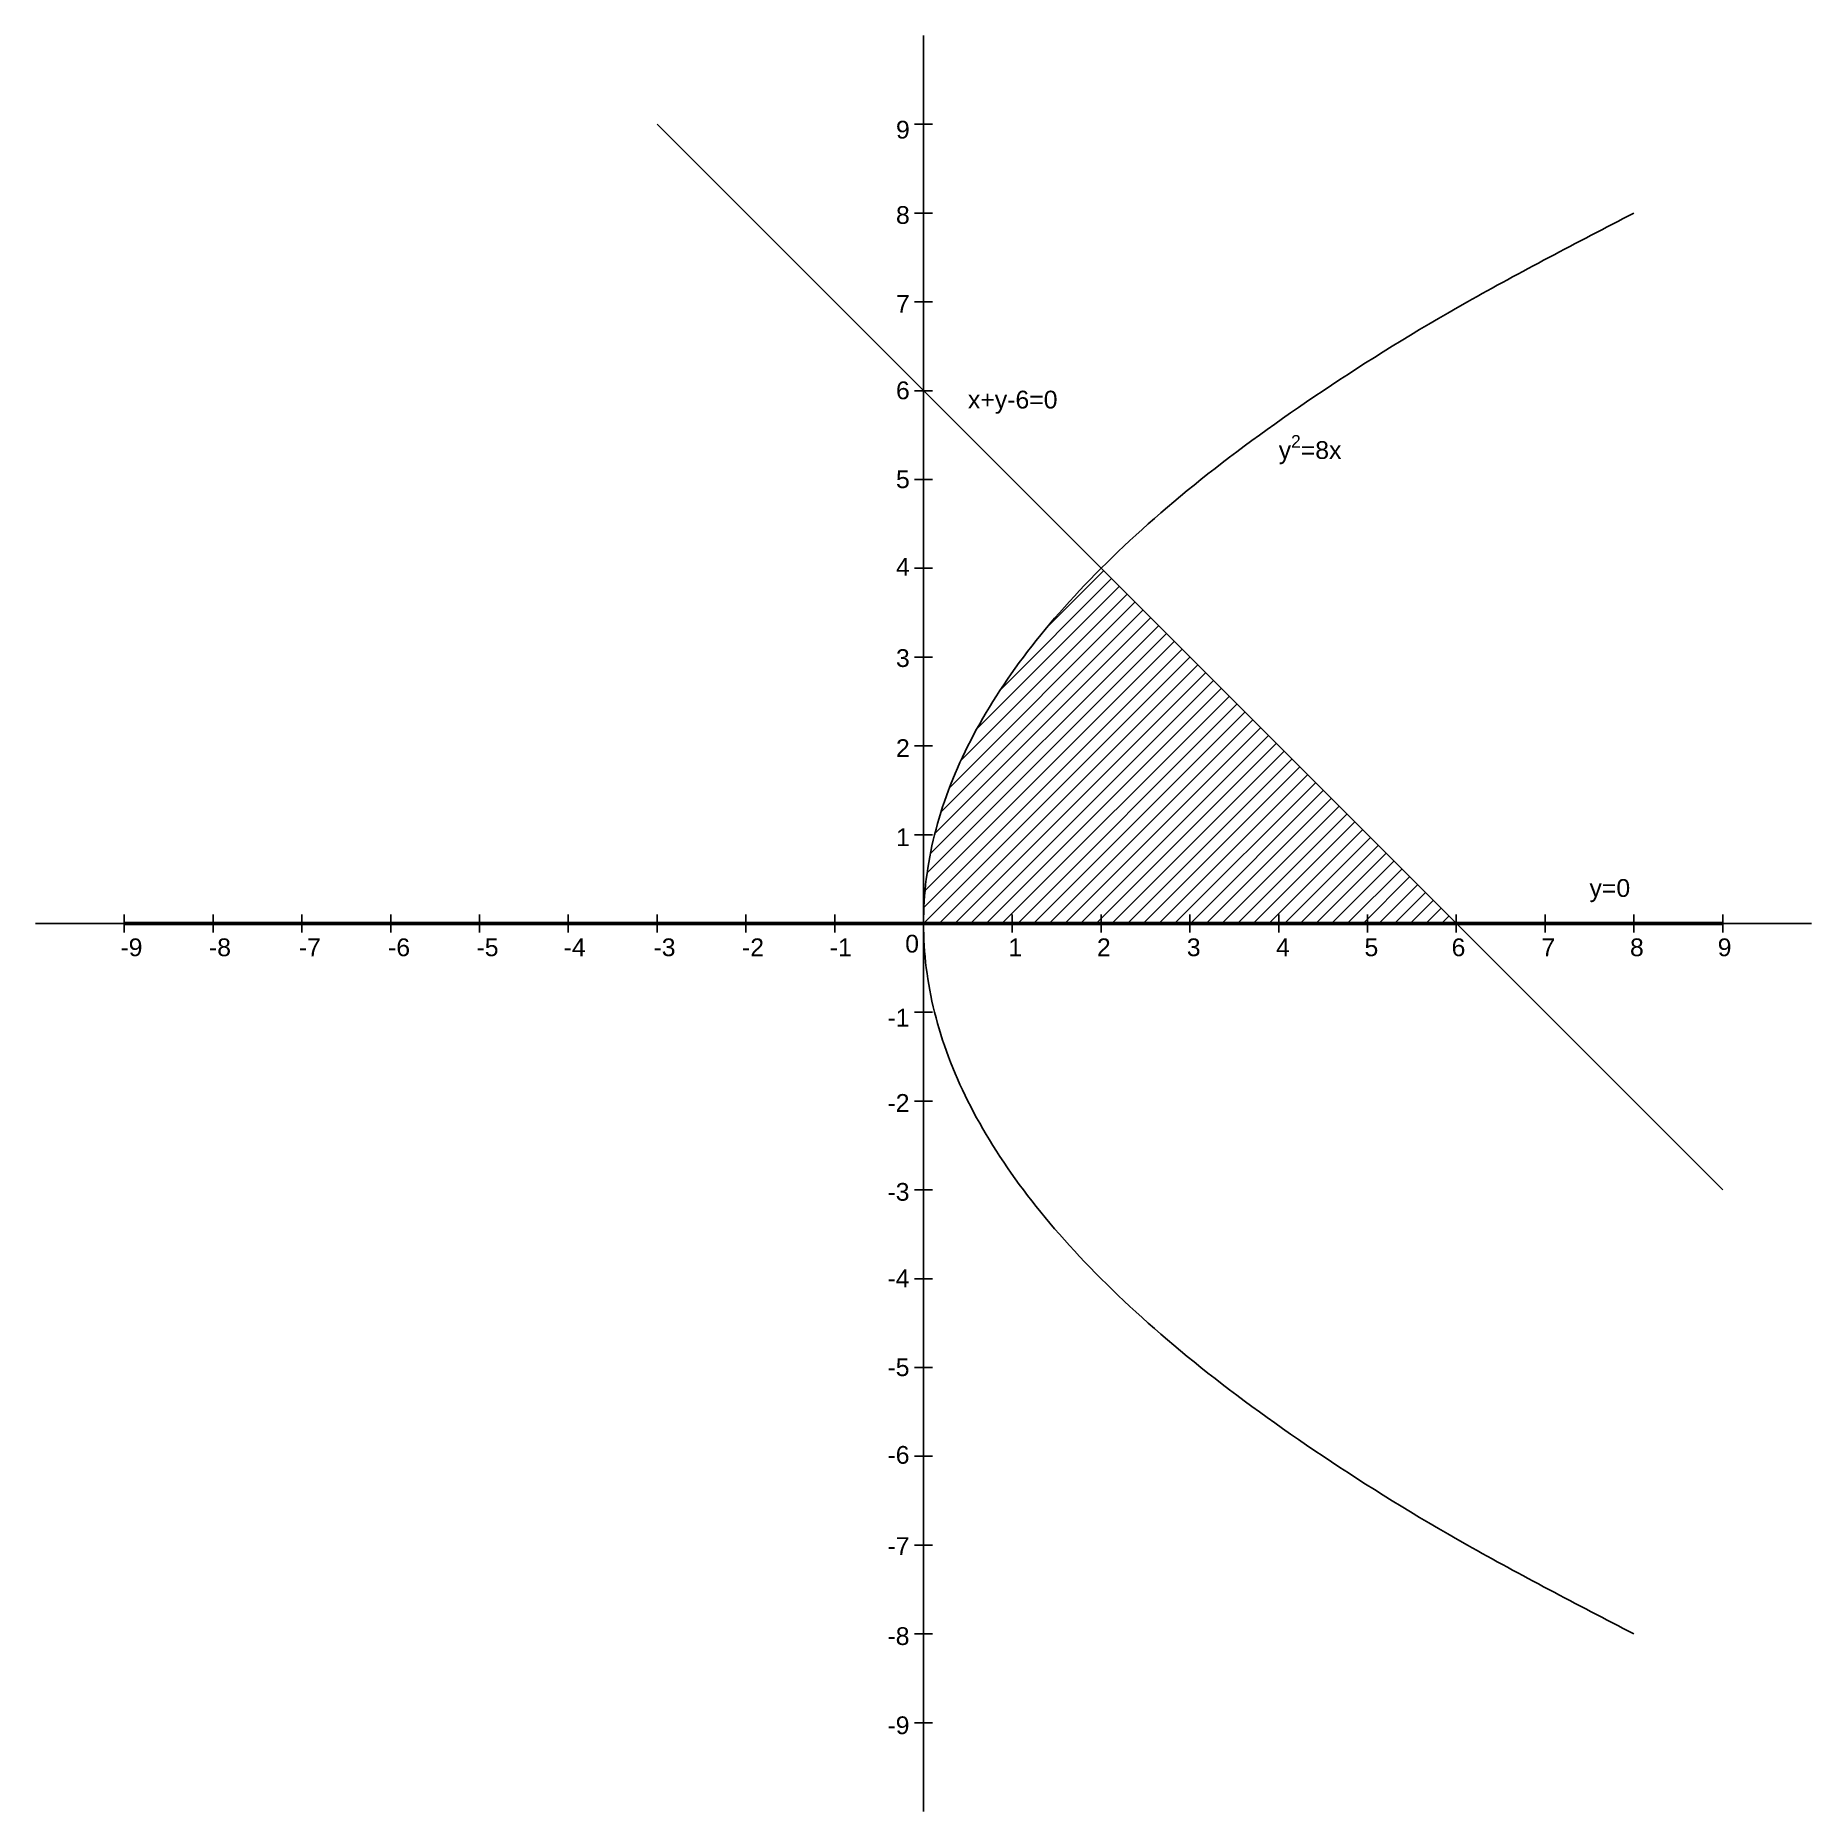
# Model space of a CAD drawing. Header units: inches. Extents: x -10 to 10, y -10 to 10.
import ezdxf

# ---------------------------------------------------------------- set-up
doc = ezdxf.new("R2010")
doc.units = ezdxf.units.IN
doc.header["$MEASUREMENT"] = 0
doc.styles.get("Standard").update_dxf_attribs({"font": 'arial.ttf'})

# ---------------------------------------------------------------- blocks, each defined once
blk = doc.blocks.new('*U9')
blk.add_line((1, -0.1), (1, 0.1))
blk = doc.blocks.new('*U10')
at = {"color": 0, "linetype": 'ByBlock', "lineweight": -2, "transparency": 16777216, "extrusion": (0, -1, -2.22045e-16)}
for p in [(0, 0), (1, 0), (2, 0), (3, 0), (4, 0), (5, 0), (6, 0), (7, 0), (8, 0)]:
    blk.add_blockref('*U9', p, dxfattribs=at)
blk = doc.blocks.new('*U11')
blk.add_line((1, -0.1), (1, 0.1))
blk = doc.blocks.new('*U12')
at = {"color": 0, "linetype": 'ByBlock', "lineweight": -2, "transparency": 16777216, "extrusion": (0, -1, -2.22045e-16)}
for p in [(0, 0), (1, 0), (2, 0), (3, 0), (4, 0), (5, 0), (6, 0), (7, 0), (8, 0)]:
    blk.add_blockref('*U11', p, dxfattribs=at)
blk = doc.blocks.new('*U13')
blk.add_line((1, -0.1), (1, 0.1))
blk = doc.blocks.new('*U14')
at = {"color": 0, "linetype": 'ByBlock', "lineweight": -2, "transparency": 16777216, "extrusion": (0, -1, -2.22045e-16)}
for p in [(0, 0), (1, 0), (2, 0), (3, 0), (4, 0), (5, 0), (6, 0), (7, 0), (8, 0)]:
    blk.add_blockref('*U13', p, dxfattribs=at)
blk = doc.blocks.new('*U15')
blk.add_line((1, -0.1), (1, 0.1))
blk = doc.blocks.new('*U16')
at = {"color": 0, "linetype": 'ByBlock', "lineweight": -2, "transparency": 16777216, "extrusion": (0, -1, -2.22045e-16)}
for p in [(-10, 0), (-9, 0), (-8, 0), (-7, 0), (-6, 0), (-5, 0), (-4, 0), (-3, 0), (-2, 0)]:
    blk.add_blockref('*U15', p, dxfattribs=at)

msp = doc.modelspace()

# ---------------------------------------------------------------- hatches: boundary and pattern name
h = msp.add_hatch()
h.set_pattern_fill('ANSI31', color=256)
edge = h.paths.add_edge_path()
edge.add_spline(control_points=[(2, 4), (0, 2), (0, 0)], knot_values=[0.25, 0.25, 0.25, 0.5, 0.5, 0.5], weights=[1, 1, 1], degree=2, periodic=0)
edge.add_line((0, 0), (6, 0))
edge.add_line((6, 0), (2, 4))

# ---------------------------------------------------------------- linework, layer by layer
for p, q in [((0, 0), (0, 10)), ((-3, 9), (9, -3)), ((-10, 0), (0, 0)), ((0, 0), (10, 0)), ((0, -10), (0, 0))]:
    msp.add_line(p, q)
at = {"lineweight": 53}
msp.add_line((-9, 0), (9, 0), dxfattribs=at)
for points in [[(8, 8), (-8, 0), (8, -8)], [(6.973, 0, -9.575), (5.661, 0, -7.317), (7.958, 0, -8.56)]]:
    msp.add_open_spline(points, degree=2)

# ---------------------------------------------------------------- block references
at = {"extrusion": (-1, 6.12323e-17, -2.22045e-16), "rotation": 180}
for name, p in [('*U12', (0, 0)), ('*U14', (10, 0))]:
    msp.add_blockref(name, p, dxfattribs=at)
at = {"extrusion": (0, 1, -2.22045e-16), "rotation": 180}
for name in ['*U16', '*U10']:
    msp.add_blockref(name, (0, 0), dxfattribs=at)

# ---------------------------------------------------------------- texts
at = {"char_height": 0.2, "attachment_point": 1}
for s, width, insert in [('9', 0.2, (-0.31, 9.04)), ('8', 0.2, (-0.31, 8.079)), ('7', 0.2, (-0.31, 7.078)), ('6', 0.2, (-0.31, 6.104)), ('\\A1;x+y-6=0', 0.5, (0.5, 6)), ('\\A1;y{\\H0.7x;\\S2^ ;}=8x', 0.5, (4, 5.5)), ('5', 0.2, (-0.31, 5.103)), ('4', 0.2, (-0.31, 4.116)), ('3', 0.2, (-0.31, 3.089)), ('2', 0.2, (-0.31, 2.075)), ('1', 0.2, (-0.31, 1.071)), ('\\A1;y=0', 0.5, (7.5, 0.5)), ('-9', 0.2, (-9.044, -0.168)), ('-8', 0.2, (-8.047, -0.168)), ('-7', 0.2, (-7.035, -0.168)), ('-6', 0.2, (-6.03, -0.168)), ('-5', 0.2, (-5.034, -0.168)), ('-4', 0.2, (-4.053, -0.168)), ('-3', 0.2, (-3.041, -0.168)), ('-2', 0.2, (-2.044, -0.168)), ('-1', 0.2, (-1.056, -0.168)), ('0', 0.36064, (-0.206, -0.127)), ('1', 0.2, (0.956, -0.168)), ('2', 0.2, (1.953, -0.168)), ('3', 0.2, (2.965, -0.168)), ('4', 0.2, (3.97, -0.168)), ('5', 0.2, (4.966, -0.168)), ('6', 0.2, (5.947, -0.168)), ('7', 0.2, (6.959, -0.168)), ('8', 0.2, (7.956, -0.168)), ('9', 0.2, (8.944, -0.168)), ('-1', 0.2, (-0.406, -0.96)), ('-2', 0.2, (-0.406, -1.921)), ('-3', 0.2, (-0.406, -2.922)), ('-4', 0.2, (-0.406, -3.896)), ('-5', 0.2, (-0.406, -4.897)), ('-6', 0.2, (-0.406, -5.884)), ('-7', 0.2, (-0.406, -6.911)), ('-8', 0.2, (-0.406, -7.925)), ('-9', 0.2, (-0.406, -8.929))]:
    msp.add_mtext_dynamic_manual_height_columns(s, width=width, gutter_width=1, heights=[0], dxfattribs=dict(at, insert=insert))

doc.saveas('drawing.dxf')
